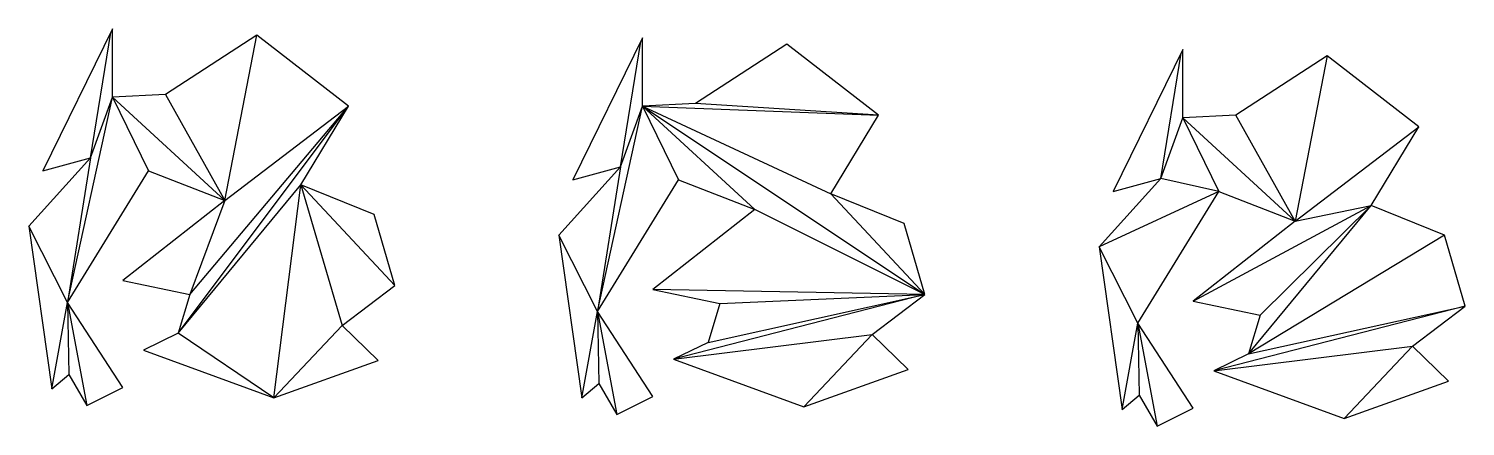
# Paper-space layout 'A3' of a CAD drawing. Header units: millimetres. Extents: x 39 to 371, y 119 to 211.
import ezdxf

# ---------------------------------------------------------------- set-up
doc = ezdxf.new("R2010")
doc.units = ezdxf.units.MM

psp = doc.layouts.new('A3')

# ---------------------------------------------------------------- linework, layer by layer
for p, q in [((58.75, 210.52), (42.69, 177.8)), ((53.7, 180.77), (58.34, 209.68)), ((58.75, 194.75), (58.75, 210.52)), ((92.07, 209.03), (70.95, 195.35)), ((84.63, 170.96), (92.07, 209.03)), ((113.18, 192.67), (92.07, 209.03)), ((181, 208.43), (164.94, 175.72)), ((175.94, 178.69), (180.59, 207.6)), ((181, 192.67), (181, 208.43)), ((214.31, 206.95), (193.19, 193.26)), ((235.43, 190.59), (214.31, 206.95)), ((305.63, 205.76), (289.56, 173.04)), ((305.63, 189.99), (305.63, 205.76)), ((300.57, 176.01), (305.22, 204.92)), ((338.94, 204.27), (317.82, 190.59)), ((338.94, 204.27), (331.5, 166.2)), ((360.06, 187.91), (338.94, 204.27)), ((48.34, 147.46), (58.75, 194.75)), ((53.7, 180.77), (58.75, 194.75)), ((70.95, 195.35), (58.75, 194.75)), ((58.75, 194.75), (67.08, 177.8)), ((58.75, 194.75), (84.63, 170.96)), ((70.95, 195.35), (84.63, 170.96)), ((73.92, 140.32), (113.18, 192.67)), ((76.6, 149.24), (113.18, 192.67)), ((84.63, 170.96), (113.18, 192.67)), ((102.18, 174.53), (113.18, 192.67)), ((170.59, 145.38), (181, 192.67)), ((175.94, 178.69), (181, 192.67)), ((193.19, 193.26), (181, 192.67)), ((181, 192.67), (189.33, 175.72)), ((181, 192.67), (206.88, 168.87)), ((181, 192.67), (235.43, 190.59)), ((181, 192.67), (224.43, 172.44)), ((181, 192.67), (246.14, 149.24)), ((235.43, 190.59), (193.19, 193.26)), ((224.43, 172.44), (235.43, 190.59)), ((235.43, 190.59), (235.43, 190.59)), ((300.57, 176.01), (305.63, 189.99)), ((317.82, 190.59), (305.63, 189.99)), ((305.63, 189.99), (313.95, 173.04)), ((305.63, 189.99), (331.5, 166.2)), ((331.5, 166.2), (317.82, 190.59)), ((331.5, 166.2), (360.06, 187.91)), ((349.05, 169.77), (360.06, 187.91)), ((360.06, 187.91), (360.06, 187.91)), ((39.42, 165.01), (53.7, 180.77)), ((42.69, 177.8), (53.7, 180.77)), ((53.7, 180.77), (48.34, 147.46)), ((48.34, 147.46), (67.08, 177.8)), ((67.08, 177.8), (84.63, 170.96)), ((161.67, 162.93), (175.94, 178.69)), ((164.94, 175.72), (175.94, 178.69)), ((175.94, 178.69), (170.59, 145.38)), ((170.59, 145.38), (189.33, 175.72)), ((189.33, 175.72), (206.88, 168.87)), ((286.29, 160.25), (300.57, 176.01)), ((289.56, 173.04), (300.57, 176.01)), ((313.95, 173.04), (300.57, 176.01)), ((73.92, 140.32), (102.18, 174.53)), ((95.93, 125.45), (102.18, 174.53)), ((119.13, 167.68), (102.18, 174.53)), ((102.18, 174.53), (123.89, 151.33)), ((102.18, 174.53), (111.7, 142.11)), ((241.38, 165.6), (224.43, 172.44)), ((224.43, 172.44), (246.14, 149.24)), ((313.95, 173.04), (286.29, 160.25)), ((295.22, 142.7), (313.95, 173.04)), ((313.95, 173.04), (331.5, 166.2)), ((84.63, 170.96), (61.13, 152.52)), ((84.63, 170.96), (76.6, 149.24)), ((308.01, 147.76), (349.05, 169.77)), ((320.8, 135.56), (349.05, 169.77)), ((349.05, 169.77), (323.47, 144.48)), ((331.5, 166.2), (349.05, 169.77)), ((366.01, 162.93), (349.05, 169.77)), ((123.89, 151.33), (119.13, 167.68)), ((206.88, 168.87), (183.38, 150.43)), ((246.14, 149.24), (206.88, 168.87)), ((331.5, 166.2), (308.01, 147.76)), ((39.42, 165.01), (44.77, 127.53)), ((48.34, 147.46), (39.42, 165.01)), ((161.67, 162.93), (167.02, 125.45)), ((170.59, 145.38), (161.67, 162.93)), ((246.14, 149.24), (241.38, 165.6)), ((366.01, 162.93), (320.8, 135.56)), ((370.76, 146.57), (366.01, 162.93)), ((286.29, 160.25), (291.65, 122.77)), ((295.22, 142.7), (286.29, 160.25)), ((61.13, 152.52), (76.6, 149.24)), ((76.6, 149.24), (73.92, 140.32)), ((111.7, 142.11), (123.89, 151.33)), ((183.38, 150.43), (198.85, 147.16)), ((246.14, 149.24), (183.38, 150.43)), ((246.14, 149.24), (188.14, 134.37)), ((196.17, 138.24), (246.14, 149.24)), ((198.85, 147.16), (246.14, 149.24)), ((233.94, 140.02), (246.14, 149.24)), ((44.77, 127.53), (48.34, 147.46)), ((61.13, 127.83), (48.34, 147.46)), ((48.34, 147.46), (48.64, 130.8)), ((48.34, 147.46), (52.8, 123.66)), ((198.85, 147.16), (196.17, 138.24)), ((308.01, 147.76), (323.47, 144.48)), ((370.76, 146.57), (312.76, 131.69)), ((320.8, 135.56), (370.76, 146.57)), ((358.57, 137.35), (370.76, 146.57)), ((167.02, 125.45), (170.59, 145.38)), ((183.38, 125.75), (170.59, 145.38)), ((170.59, 145.38), (170.89, 128.72)), ((170.59, 145.38), (175.05, 121.58)), ((291.65, 122.77), (295.22, 142.7)), ((308.01, 123.07), (295.22, 142.7)), ((295.22, 142.7), (295.51, 126.04)), ((295.22, 142.7), (299.68, 118.9)), ((323.47, 144.48), (320.8, 135.56)), ((73.92, 140.32), (65.89, 136.45)), ((95.93, 125.45), (73.92, 140.32)), ((111.7, 142.11), (95.93, 125.45)), ((120.03, 134.07), (111.7, 142.11)), ((188.14, 134.37), (233.94, 140.02)), ((233.94, 140.02), (218.18, 123.37)), ((242.27, 131.99), (233.94, 140.02)), ((65.89, 136.45), (95.93, 125.45)), ((196.17, 138.24), (188.14, 134.37)), ((312.76, 131.69), (358.57, 137.35)), ((358.57, 137.35), (342.81, 120.69)), ((366.9, 129.32), (358.57, 137.35)), ((95.93, 125.45), (120.03, 134.07)), ((188.14, 134.37), (218.18, 123.37)), ((320.8, 135.56), (312.76, 131.69)), ((44.77, 127.53), (48.64, 130.8)), ((48.64, 130.8), (52.8, 123.66)), ((218.18, 123.37), (242.27, 131.99)), ((312.76, 131.69), (342.81, 120.69)), ((342.81, 120.69), (366.9, 129.32)), ((52.8, 123.66), (61.13, 127.83)), ((167.02, 125.45), (170.89, 128.72)), ((170.89, 128.72), (175.05, 121.58)), ((291.65, 122.77), (295.51, 126.04)), ((295.51, 126.04), (299.68, 118.9)), ((175.05, 121.58), (183.38, 125.75)), ((299.68, 118.9), (308.01, 123.07))]:
    psp.add_line(p, q)

doc.saveas('drawing.dxf')
